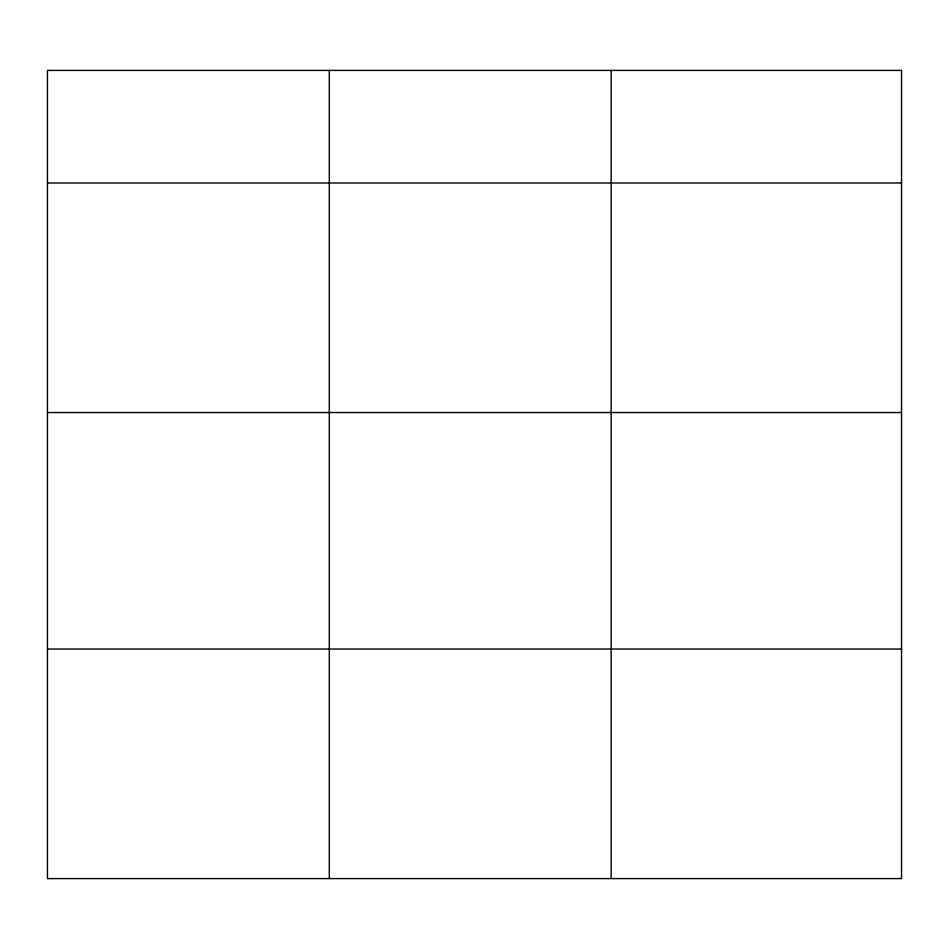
<?xml version="1.0" encoding="UTF-8"?>
<svg xmlns="http://www.w3.org/2000/svg" width="949" height="949" viewBox="0 0 949 949"><rect width="100%" height="100%" fill="white"/><g stroke="black" fill="none" stroke-linecap="round" stroke-linejoin="round"><path stroke-width="1.42" d="M47.45 182.979L901.55 182.979M47.45 412.53L901.55 412.53M47.45 649.045L901.55 649.045M611.156 70.404L611.156 878.596M329.303 70.404L329.303 878.596M901.55 70.404L47.45 70.404L47.45 878.596L901.55 878.596L901.55 70.404"/></g></svg>
